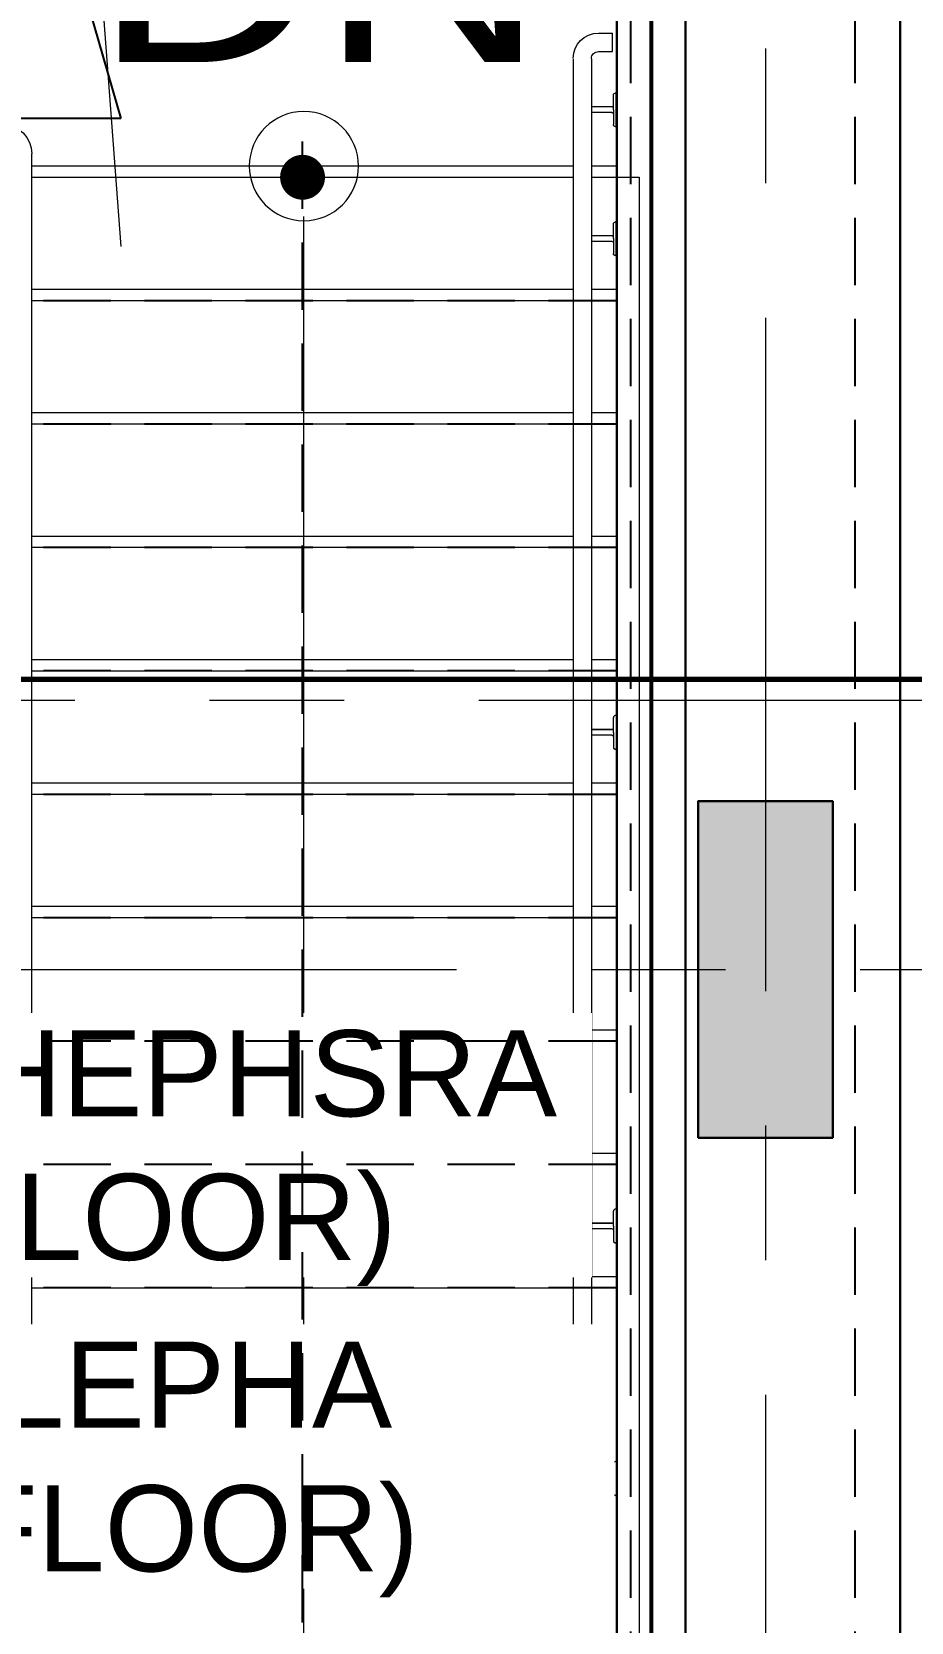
# Model space of a CAD drawing. Header units: inches. Extents: x -26575 to 27, y -11337 to 2257.
# Drawn here: x -23286.4 to -23208, y 845 to 986.7 of the extents above; entities that cross this region are included whole.
import ezdxf
from ezdxf import colors
from ezdxf.entities.mleader import LeaderData, LeaderLine
from ezdxf.enums import TextEntityAlignment as Align
from ezdxf.math import Vec2, Vec3

# ---------------------------------------------------------------- set-up
doc = ezdxf.new("R2010")
doc.units = ezdxf.units.IN
doc.header["$LTSCALE"] = 48
doc.header["$MEASUREMENT"] = 0
for name, pattern in [('A106$0$CENTER', [2, 1.25, -0.25, 0.25, -0.25]), ('A112$0$CENTER', [2, 1.25, -0.25, 0.25, -0.25]), ('NB - 12th floor_plan$0$HIDDEN2', [0.1875, 0.125, -0.0625])]:
    doc.linetypes.add(name, pattern=pattern)
for name, color, linetype in [('A106$0$A-ANNO-TEXT', 8, 'Continuous'), ('A106$0$A-AREA-IDEN', 8, 'Continuous'), ('A106$0$A-FLOR-HRAL', 8, 'Continuous'), ('A106$0$A-FLOR-OPENING', 8, 'Continuous'), ('A106$0$A-FLOR-STRS', 8, 'Continuous'), ('A106$0$A-GRID-GRDP0-15', 8, 'Continuous'), ('A106$0$A-WALL-FULL-INTR', 8, 'Continuous'), ('A106$0$bc105-11 - A-WALL-FIRE', 8, 'Continuous'), ('A112$0$A-ANNO-PATT-1-12', 8, 'Continuous'), ('A112$0$A-CLNG-OPNG', 8, 'Continuous'), ('A112$0$A-FLOR-HRAL', 8, 'Continuous'), ('A112$0$A-FLOR-SLAB', 8, 'Continuous'), ('A112$0$A-FLOR-STRS', 8, 'Continuous'), ('A112$0$A-GRID-GRDP0-15', 8, 'Continuous'), ('A112$0$A-WALL-FULL-INTR', 8, 'Continuous'), ('A112$0$bc112 - A-WALL-FIRE', 8, 'Continuous'), ('A112$0$Level 20', 8, 'Continuous'), ('A612$0$A-COLS-COL1-12', 8, 'Continuous'), ('E-FIRE', 234, 'Continuous'), ('E-TEXT', 6, 'Continuous'), ('G-TEXT', 6, 'Continuous'), ('NB - 12th floor_plan$0$STCBEAMS', 1, 'NB - 12th floor_plan$0$HIDDEN2'), ('NB - 12th floor_plan$0$STCCOLS1', 1, 'NB - 12th floor_plan$0$HIDDEN2'), ('NB - 12th floor_plan$0$STSTAIRS1', 1, 'NB - 12th floor_plan$0$HIDDEN2'), ('XREF', 7, 'Continuous')]:
    doc.layers.add(name, color=color, linetype=linetype)
doc.layers.add('E-Fire-Covr', color=240, linetype='Continuous', lineweight=70, plot=False)
doc.styles.add('A106$0$style-Arial', font='arial.ttf')
doc.styles.add('M08', font='arial.ttf', dxfattribs={"height": 7.68})
doc.styles.add('MAMEP ANNO', font='arial.ttf', dxfattribs={"height": 0.078125})
doc.styles.get("Standard").update_dxf_attribs({"font": 'simplex.shx'})

# ---------------------------------------------------------------- blocks, each defined once
blk = doc.blocks.new('*U337')
at = {"layer": 'A106$0$A-FLOR-HRAL', "linetype": 'Continuous', "lineweight": 0}
for p, q in [((1.1, 1.5), (1.04, 1.5)), ((1.1, 1.5), (1.1, -1.5)), ((0.73, 0.24), (-1.11, 0.24)), ((0.86, -0.01), (0.86, 1.32)), ((0.73, -0.26), (-1.11, -0.26)), ((0.86, -0.01), (0.86, -1.32)), ((1.1, -1.5), (1.04, -1.5))]:
    blk.add_line(p, q, dxfattribs=at)
for centre, radius, start, end in [((1.04, 1.32), 0.188, 90, 180), ((0.73, 0.37), 0.125, 270, 0), ((1.04, -1.32), 0.188, 180, 270)]:
    blk.add_arc(centre, radius, start, end, dxfattribs=at)
at = {"layer": 'A106$0$A-FLOR-HRAL', "linetype": 'Continuous', "lineweight": 0, "extrusion": (0, 0, -1)}
blk.add_arc((-0.73, -0.38), 0.125, 90, 180, dxfattribs=at)
blk = doc.blocks.new('*U338')
at = {"layer": 'A106$0$A-FLOR-HRAL', "linetype": 'Continuous', "lineweight": 0}
for p, q in [((1.1, 1.5), (1.04, 1.5)), ((1.1, -1.5), (1.1, 1.5)), ((0.73, 0.26), (-1.11, 0.26)), ((0.86, 0.01), (0.86, 1.32)), ((0.86, 0.01), (0.86, -1.32)), ((0.73, -0.24), (-1.11, -0.24)), ((1.1, -1.5), (1.04, -1.5))]:
    blk.add_line(p, q, dxfattribs=at)
at = {"layer": 'A106$0$A-FLOR-HRAL', "linetype": 'Continuous', "lineweight": 0, "extrusion": (0, 0, -1)}
for centre, radius, start, end in [((-1.04, 1.32), 0.188, 0, 90), ((-0.73, -0.37), 0.125, 90, 180), ((-1.04, -1.32), 0.188, 270, 0)]:
    blk.add_arc(centre, radius, start, end, dxfattribs=at)
at = {"layer": 'A106$0$A-FLOR-HRAL', "linetype": 'Continuous', "lineweight": 0}
blk.add_arc((0.73, 0.38), 0.125, 270, 0, dxfattribs=at)
blk = doc.blocks.new('A106')
at = {"layer": 'A106$0$A-ANNO-TEXT', "lineweight": 13}
blk.add_line((-23262.15, 838.47), (-23262.15, 970.27), dxfattribs=at)
at = {"layer": 'A106$0$A-ANNO-TEXT', "lineweight": 13, "extrusion": (0, 0, -1)}
blk.add_circle((23262.15, 974.77), 4.87, dxfattribs=at)
at = {"layer": 'A106$0$A-AREA-IDEN', "lineweight": 0, "elevation": 0.21, "flags": 128}
blk.add_lwpolyline([(-23342.54, 1325.38), (-23305.42, 1325.38), (-23278.46, 967.61)], dxfattribs=at)
at = {"layer": 'A106$0$A-FLOR-HRAL', "lineweight": 13}
for p, q in [((-23235.9, 986.62), (-23234.65, 986.62)), ((-23234.65, 984.97), (-23234.65, 986.62)), ((-23238.15, 984.34), (-23238.15, 853.23)), ((-23236.52, 984.34), (-23236.52, 853.23)), ((-23235.9, 984.97), (-23234.65, 984.97)), ((-23286.4, 861.73), (-23286.4, 975.86)), ((-23235.9, 852.61), (-23234.65, 852.61)), ((-23234.65, 850.98), (-23234.65, 852.61)), ((-23235.9, 850.98), (-23234.65, 850.98))]:
    blk.add_line(p, q, dxfattribs=at)
at = {"layer": 'A106$0$A-FLOR-HRAL', "lineweight": 13, "extrusion": (0, 0, -1)}
for centre, radius, start, end in [((23235.9, 984.37), 2.25, 0.1265, 90), ((23235.9, 984.35), 0.625, 359.7619, 90), ((23289.02, 975.86), 2.63, 90, 179.983), ((23235.9, 853.23), 2.25, 270, 360), ((23235.9, 853.23), 0.625, 270, 360)]:
    blk.add_arc(centre, radius, start, end, dxfattribs=at)
at = {"layer": 'A106$0$A-FLOR-OPENING', "lineweight": 0}
for p, q in [((-23286.4, 973.79), (-23238.15, 973.79)), ((-23236.52, 973.79), (-23232.27, 973.79)), ((-23232.27, 973.79), (-23232.27, 805.79))]:
    blk.add_line(p, q, dxfattribs=at)
at = {"layer": 'A106$0$A-FLOR-STRS', "lineweight": 0}
for p, q in [((-23286.4, 974.79), (-23238.15, 974.79)), ((-23236.52, 974.79), (-23234.27, 974.79)), ((-23286.4, 963.79), (-23238.15, 963.79)), ((-23236.52, 963.79), (-23234.27, 963.79)), ((-23286.4, 952.79), (-23238.15, 952.79)), ((-23236.52, 952.79), (-23234.27, 952.79)), ((-23286.4, 941.79), (-23238.15, 941.79)), ((-23236.52, 941.79), (-23234.27, 941.79)), ((-23286.4, 930.79), (-23238.15, 930.79)), ((-23236.52, 930.79), (-23234.27, 930.79)), ((-23286.4, 919.79), (-23238.15, 919.79)), ((-23236.52, 919.79), (-23234.27, 919.79)), ((-23286.4, 908.79), (-23238.15, 908.79)), ((-23236.52, 908.79), (-23234.27, 908.79)), ((-23286.4, 897.79), (-23238.15, 897.79)), ((-23236.52, 897.79), (-23234.27, 897.79)), ((-23286.4, 886.79), (-23238.15, 886.79)), ((-23236.52, 886.79), (-23234.27, 886.79)), ((-23286.4, 875.79), (-23238.15, 875.79)), ((-23236.52, 875.79), (-23234.27, 875.79))]:
    blk.add_line(p, q, dxfattribs=at)
at = {"layer": 'A106$0$A-FLOR-STRS', "lineweight": 13}
for p, q in [((-23286.4, 973.79), (-23238.15, 973.79)), ((-23236.52, 973.79), (-23234.27, 973.79)), ((-23236.52, 973.79), (-23234.27, 973.79)), ((-23286.4, 962.79), (-23238.15, 962.79)), ((-23236.52, 962.79), (-23234.27, 962.79)), ((-23286.4, 951.79), (-23238.15, 951.79)), ((-23236.52, 951.79), (-23234.27, 951.79)), ((-23286.4, 940.79), (-23238.15, 940.79)), ((-23236.52, 940.79), (-23234.27, 940.79)), ((-23286.4, 929.79), (-23238.15, 929.79)), ((-23236.52, 929.79), (-23234.27, 929.79)), ((-23286.4, 918.79), (-23238.15, 918.79)), ((-23236.52, 918.79), (-23234.4, 918.79)), ((-23286.4, 907.79), (-23238.15, 907.79)), ((-23236.52, 907.79), (-23234.27, 907.79)), ((-23286.4, 896.79), (-23238.15, 896.79)), ((-23236.52, 896.79), (-23234.27, 896.79)), ((-23286.4, 885.79), (-23238.15, 885.79)), ((-23236.52, 885.79), (-23234.27, 885.79)), ((-23286.4, 874.79), (-23238.15, 874.79)), ((-23236.52, 874.79), (-23234.27, 874.79))]:
    blk.add_line(p, q, dxfattribs=at)
at = {"layer": 'A106$0$A-GRID-GRDP0-15', "linetype": 'A106$0$CENTER', "lineweight": 0}
for p, q in [((-23221.02, 2113.24), (-23221.02, -676.91)), ((-24110.57, 927.16), (-20437.54, 927.16)), ((-23884.56, 903.16), (-20364.93, 903.16))]:
    blk.add_line(p, q, dxfattribs=at)
at = {"layer": 'A106$0$A-WALL-FULL-INTR', "lineweight": 30}
for p, q in [((-23234.27, 1029.79), (-23234.27, 807.79)), ((-23228.15, 1009.17), (-23228.15, 775.04))]:
    blk.add_line(p, q, dxfattribs=at)
at = {"layer": 'A106$0$bc105-11 - A-WALL-FIRE', "lineweight": 53}
blk.add_line((-23231.21, 1009.17), (-23231.21, 805.94), dxfattribs=at)
at = {"layer": 'A106$0$A-FLOR-HRAL', "lineweight": 0}
for name, p in [('*U338', (-23235.41, 979.78)), ('*U338', (-23235.41, 968.29)), ('*U337', (-23235.41, 924.29)), ('*U337', (-23235.41, 880.29)), ('*U337', (-23235.41, 857.79))]:
    blk.add_blockref(name, p, dxfattribs=at)
at = {"layer": 'A106$0$A-ANNO-TEXT', "lineweight": 13, "style": 'A106$0$style-Arial', "width": 1.246875}
blk.add_text('DN', height=16, dxfattribs=at).set_placement((-23240.63, 984.04, 0.21), align=Align.RIGHT)
blk = doc.blocks.new('A112')
at = {"layer": 'A112$0$A-ANNO-PATT-1-12', "lineweight": 30}
blk.add_solid([(-23227.01, 918.16), (-23215.01, 918.16), (-23227.01, 888.16), (-23215.01, 888.16)], dxfattribs=at)
at = {"layer": 'A112$0$A-CLNG-OPNG', "lineweight": 30}
blk.add_3dface([(-23209.02, 998.05), (-22874.05, 998.05), (-22874.05, 562.12), (-23209.02, 562.12)], dxfattribs=at)
at = {"layer": 'A112$0$A-FLOR-HRAL', "lineweight": 13}
for p, q in [((-23235.9, 986.62), (-23234.65, 986.62)), ((-23234.65, 984.97), (-23234.65, 986.62)), ((-23238.15, 984.34), (-23238.15, 853.23)), ((-23236.52, 984.34), (-23236.52, 853.23)), ((-23235.9, 984.97), (-23234.65, 984.97)), ((-23286.4, 861.73), (-23286.4, 975.86)), ((-23235.9, 852.61), (-23234.65, 852.61)), ((-23234.65, 850.98), (-23234.65, 852.61)), ((-23235.9, 850.98), (-23234.65, 850.98))]:
    blk.add_line(p, q, dxfattribs=at)
at = {"layer": 'A112$0$A-FLOR-HRAL', "lineweight": 0}
for p, q in [((-23234.56, 979.79), (-23234.56, 981.1)), ((-23234.31, 981.28), (-23234.37, 981.28)), ((-23234.31, 978.28), (-23234.31, 981.28)), ((-23234.68, 980.04), (-23236.52, 980.04)), ((-23234.68, 979.54), (-23236.52, 979.54)), ((-23234.56, 979.79), (-23234.56, 978.46)), ((-23234.31, 978.28), (-23234.37, 978.28)), ((-23234.56, 968.3), (-23234.56, 969.61)), ((-23234.31, 969.8), (-23234.37, 969.8)), ((-23234.31, 966.79), (-23234.31, 969.8)), ((-23234.68, 968.55), (-23236.52, 968.55)), ((-23234.56, 968.3), (-23234.56, 966.98)), ((-23234.68, 968.05), (-23236.52, 968.05)), ((-23234.31, 966.79), (-23234.37, 966.79)), ((-23234.31, 925.8), (-23234.37, 925.8)), ((-23234.31, 925.8), (-23234.31, 922.79)), ((-23234.68, 924.54), (-23236.52, 924.54)), ((-23234.56, 924.29), (-23234.56, 925.61)), ((-23234.56, 924.29), (-23234.56, 922.98)), ((-23234.68, 924.04), (-23236.52, 924.04)), ((-23234.31, 922.79), (-23234.37, 922.79)), ((-23234.31, 881.8), (-23234.37, 881.8)), ((-23234.31, 881.8), (-23234.31, 878.79)), ((-23234.68, 880.54), (-23236.52, 880.54)), ((-23234.56, 880.29), (-23234.56, 881.61)), ((-23234.68, 880.04), (-23236.52, 880.04)), ((-23234.56, 880.29), (-23234.56, 878.98)), ((-23234.31, 878.79), (-23234.37, 878.79)), ((-23234.56, 857.79), (-23234.56, 859.11)), ((-23234.31, 859.3), (-23234.37, 859.3)), ((-23234.31, 859.3), (-23234.31, 856.29)), ((-23234.68, 858.04), (-23236.52, 858.04)), ((-23234.56, 857.79), (-23234.56, 856.48)), ((-23234.68, 857.54), (-23236.52, 857.54)), ((-23234.31, 856.29), (-23234.37, 856.29))]:
    blk.add_line(p, q, dxfattribs=at)
at = {"layer": 'A112$0$A-FLOR-HRAL', "lineweight": 13, "extrusion": (0, 0, -1)}
for centre, radius, start, end in [((23235.9, 984.37), 2.25, 0.1265, 90), ((23235.9, 984.35), 0.625, 359.7619, 90), ((23289.02, 975.86), 2.63, 90, 179.983), ((23235.9, 853.23), 2.25, 270, 360), ((23235.9, 853.23), 0.625, 270, 360)]:
    blk.add_arc(centre, radius, start, end, dxfattribs=at)
at = {"layer": 'A112$0$A-FLOR-HRAL', "lineweight": 0, "extrusion": (0, 0, -1)}
for centre, radius, start, end in [((23234.37, 981.1), 0.188, 0, 90), ((23234.68, 979.41), 0.125, 90, 180), ((23234.37, 978.46), 0.188, 270, 0), ((23234.37, 969.61), 0.188, 0, 90), ((23234.68, 967.93), 0.125, 90, 180), ((23234.37, 966.98), 0.188, 270, 0), ((23234.68, 923.91), 0.125, 90, 180), ((23234.68, 879.91), 0.125, 90, 180), ((23234.68, 857.41), 0.125, 90, 180)]:
    blk.add_arc(centre, radius, start, end, dxfattribs=at)
at = {"layer": 'A112$0$A-FLOR-HRAL', "lineweight": 0}
for centre, radius, start, end in [((-23234.68, 980.16), 0.125, 270, 0), ((-23234.68, 968.68), 0.125, 270, 0), ((-23234.37, 925.61), 0.188, 90, 180), ((-23234.68, 924.66), 0.125, 270, 0), ((-23234.37, 922.98), 0.188, 180, 270), ((-23234.37, 881.61), 0.188, 90, 180), ((-23234.68, 880.66), 0.125, 270, 0), ((-23234.37, 878.98), 0.188, 180, 270), ((-23234.37, 859.11), 0.188, 90, 180), ((-23234.68, 858.16), 0.125, 270, 0), ((-23234.37, 856.48), 0.188, 180, 270)]:
    blk.add_arc(centre, radius, start, end, dxfattribs=at)
at = {"layer": 'A112$0$A-FLOR-SLAB', "lineweight": 0}
for p, q in [((-23234.27, 973.79), (-23232.27, 973.79)), ((-23232.27, 973.79), (-23232.27, 805.79))]:
    blk.add_line(p, q, dxfattribs=at)
at = {"layer": 'A112$0$A-FLOR-STRS', "lineweight": 0}
for p, q in [((-23286.4, 974.79), (-23238.15, 974.79)), ((-23236.52, 974.79), (-23234.27, 974.79)), ((-23286.4, 963.79), (-23238.15, 963.79)), ((-23236.52, 963.79), (-23234.27, 963.79)), ((-23286.4, 952.79), (-23238.15, 952.79)), ((-23236.52, 952.79), (-23234.27, 952.79)), ((-23286.4, 941.79), (-23238.15, 941.79)), ((-23236.52, 941.79), (-23234.27, 941.79)), ((-23286.4, 930.79), (-23238.15, 930.79)), ((-23236.52, 930.79), (-23234.27, 930.79)), ((-23286.4, 919.79), (-23238.15, 919.79)), ((-23236.52, 919.79), (-23234.27, 919.79)), ((-23286.4, 908.79), (-23238.15, 908.79)), ((-23236.52, 908.79), (-23234.27, 908.79)), ((-23286.4, 897.79), (-23238.15, 897.79)), ((-23236.52, 897.79), (-23234.27, 897.79)), ((-23286.4, 886.79), (-23238.15, 886.79)), ((-23286.4, 875.79), (-23238.15, 875.79))]:
    blk.add_line(p, q, dxfattribs=at)
at = {"layer": 'A112$0$A-FLOR-STRS', "lineweight": 13}
for p, q in [((-23286.4, 973.79), (-23238.15, 973.79)), ((-23236.52, 973.79), (-23234.27, 973.79)), ((-23236.52, 973.79), (-23234.27, 973.79)), ((-23286.4, 962.79), (-23238.15, 962.79)), ((-23236.52, 962.79), (-23234.27, 962.79)), ((-23286.4, 951.79), (-23238.15, 951.79)), ((-23236.52, 951.79), (-23234.27, 951.79)), ((-23286.4, 940.79), (-23238.15, 940.79)), ((-23236.52, 940.79), (-23234.27, 940.79)), ((-23286.4, 929.79), (-23238.15, 929.79)), ((-23236.52, 929.79), (-23234.27, 929.79)), ((-23286.4, 918.79), (-23238.15, 918.79)), ((-23236.52, 918.79), (-23234.4, 918.79)), ((-23286.4, 907.79), (-23238.15, 907.79)), ((-23236.52, 907.79), (-23234.27, 907.79)), ((-23286.4, 896.79), (-23238.15, 896.79)), ((-23236.52, 896.79), (-23234.27, 896.79)), ((-23286.4, 885.79), (-23238.15, 885.79)), ((-23286.4, 874.79), (-23238.15, 874.79))]:
    blk.add_line(p, q, dxfattribs=at)
at = {"layer": 'A112$0$A-GRID-GRDP0-15', "linetype": 'A112$0$CENTER', "lineweight": 0}
for p, q in [((-23221.02, 2113.24), (-23221.02, -676.91)), ((-24110.57, 927.16), (-20437.54, 927.16)), ((-23884.56, 903.16), (-20364.93, 903.16))]:
    blk.add_line(p, q, dxfattribs=at)
at = {"layer": 'A112$0$A-WALL-FULL-INTR', "lineweight": 30}
for p, q in [((-23234.27, 1035.79), (-23234.27, 807.79)), ((-23228.15, 1009.17), (-23228.15, 775.04))]:
    blk.add_line(p, q, dxfattribs=at)
at = {"layer": 'A112$0$bc112 - A-WALL-FIRE', "lineweight": 53}
blk.add_line((-23231.21, 1038.86), (-23231.21, 805.94), dxfattribs=at)
at = {"layer": 'A112$0$Level 20', "lineweight": 0}
for p, q in [((-23236.52, 886.79), (-23234.27, 886.79)), ((-23236.52, 875.79), (-23234.27, 875.79))]:
    blk.add_line(p, q, dxfattribs=at)
at = {"layer": 'A112$0$Level 20', "lineweight": 13}
for p, q in [((-23236.52, 885.79), (-23234.27, 885.79)), ((-23236.52, 874.79), (-23234.27, 874.79))]:
    blk.add_line(p, q, dxfattribs=at)
blk = doc.blocks.new('A612')
at = {"layer": 'A612$0$A-COLS-COL1-12', "lineweight": 30}
blk.add_3dface([(-23227.01, 888.16), (-23215.01, 888.16), (-23215.01, 918.16), (-23227.01, 918.16)], dxfattribs=at)
blk = doc.blocks.new('NB - 12th floor_plan')
at = {"layer": 'NB - 12th floor_plan$0$STCBEAMS'}
for p, q in [((-23233.02, 379.16), (-23233.02, 1009.17)), ((-23213.02, 379.16), (-23213.02, 1009.17))]:
    blk.add_line(p, q, dxfattribs=at)
at = {"layer": 'NB - 12th floor_plan$0$STCCOLS1'}
blk.add_lwpolyline([(-23215.01, 888.16), (-23227.01, 888.16), (-23227.01, 918.16), (-23215.01, 918.16)], close=True, dxfattribs=at)
at = {"layer": 'NB - 12th floor_plan$0$STSTAIRS1'}
for p, q in [((-23234.35, 962.77), (-23291.98, 962.77)), ((-23234.35, 951.77), (-23291.98, 951.77)), ((-23234.35, 940.77), (-23291.98, 940.77)), ((-23234.35, 929.77), (-23291.98, 929.77)), ((-23234.35, 918.77), (-23291.98, 918.77)), ((-23234.35, 907.77), (-23291.98, 907.77)), ((-23234.35, 896.77), (-23291.98, 896.77)), ((-23234.35, 885.77), (-23291.98, 885.77)), ((-23234.35, 874.77), (-23291.98, 874.77))]:
    blk.add_line(p, q, dxfattribs=at)
at = {"layer": 'NB - 12th floor_plan$0$STSTAIRS1', "lineweight": 25, "elevation": 0}
blk.add_lwpolyline([(-23326.27, 891.51), (-23326.27, 835.95), (-23262.27, 835.95), (-23262.27, 977.77)], dxfattribs=at)
at = {"layer": 'NB - 12th floor_plan$0$STSTAIRS1', "lineweight": 25, "const_width": 2, "elevation": 0}
blk.add_lwpolyline([(-23262.27, 972.77, 1), (-23262.27, 974.77, 1)], format="xyb", close=True, dxfattribs=at)
blk = doc.blocks.new('*U164')
at = {"layer": 'E-Fire-Covr'}
blk.add_lwpolyline([(10.15, 322), (318, 322), (318, -314), (-318, -314), (-318, 322), (-9.51, 322)], dxfattribs=at)
blk = doc.blocks.new('MLD-KeyNote')
at = {"color": 0, "linetype": 'Continuous', "transparency": 16777216}
blk.add_lwpolyline([(-0.09375, -0.09375), (0.09375, -0.09375), (0.09375, 0.09375), (-0.09375, 0.09375)], close=True, dxfattribs=at)
at = {"color": 0, "linetype": 'ByBlock', "transparency": 16777216, "style": 'MAMEP ANNO'}
blk.add_attdef('ID', text='', height=0.10156, dxfattribs=at).set_placement((0, 0), align=Align.MIDDLE_CENTER)

msp = doc.modelspace()

# ---------------------------------------------------------------- block references
at = {"layer": 'E-FIRE'}
msp.add_blockref('*U164', (-23198.31, 1243.01), dxfattribs=at)
at = {"layer": 'XREF'}
for name in ['A106', 'A112', 'A612']:
    msp.add_blockref(name, (0, 0), dxfattribs=at)

# ---------------------------------------------------------------- leaders
at = {"layer": 'E-TEXT'}
ml = msp.add_multileader_block('Standard', dxfattribs=at)
ml.set_content('MLD-KeyNote', color=256, scale=96)
ml.set_attribute('ID', '1', width=0)
ml.set_leader_properties(color=256, linetype='Continuous')
ml.build(insert=Vec2(0, 0))
ml.multileader.update_dxf_attribs({"has_dogleg": 0, "text_left_attachment_type": 2, "text_right_attachment_type": 2, "dogleg_length": 3.84, "arrow_head_size": 12, "scale": 96})
ctx = ml.context
ctx.base_point, ctx.scale, ctx.char_height, ctx.arrow_head_size, ctx.landing_gap_size, ctx.plane_origin = Vec3(-23319.69, 979.01), 96, 737.28, 12, 384, Vec3(-23246.78, 960.73)
ctx.left_attachment, ctx.right_attachment = 2, 2
notes = []
notes.append((ctx, [(0, (1, 1, 0), (-22932.69, 979.01), (-1, 0), 369, [(0, [(-23289.31, 1016.47), (-23278.46, 979.01)], 0, [])])]))
ctx.block.insert = Vec3(-23310.69, 979.01)
for ctx, leaders in notes:
    for number, flags, end, landing, length, lines in leaders:
        leader = LeaderData()
        leader.index, (leader.has_last_leader_line, leader.has_dogleg_vector, leader.attachment_direction) = number, flags
        leader.last_leader_point, leader.dogleg_vector, leader.dogleg_length = Vec3(end), Vec3(landing), length
        for number, points, colour, breaks in lines:
            line = LeaderLine()
            line.index, line.vertices, line.color, line.breaks = number, Vec3.list(points), colors.encode_raw_color(colour), breaks
            leader.lines.append(line)
        ctx.leaders.append(leader)

# ---------------------------------------------------------------- next in the draw order: texts
at = {"layer": 'G-TEXT', "char_height": 7.68, "width": 89.2105, "attachment_point": 1, "style": 'M08', "bg_fill": 3, "box_fill_scale": 1.2, "bg_fill_color": 256, "bg_fill_transparency": 0}
for s, insert in [('UP TO HEPHSRA\\P(12TH FLOOR)', (-23327.21, 897.75)), ('UP TO LEPHA\\P(12TH FLOOR)', (-23325.22, 869.99))]:
    msp.add_mtext(s, dxfattribs=dict(at, insert=insert))

# ---------------------------------------------------------------- next in the draw order: block references
at = {"layer": 'XREF'}
msp.add_blockref('NB - 12th floor_plan', (0, 0), dxfattribs=at)

doc.saveas('drawing.dxf')
